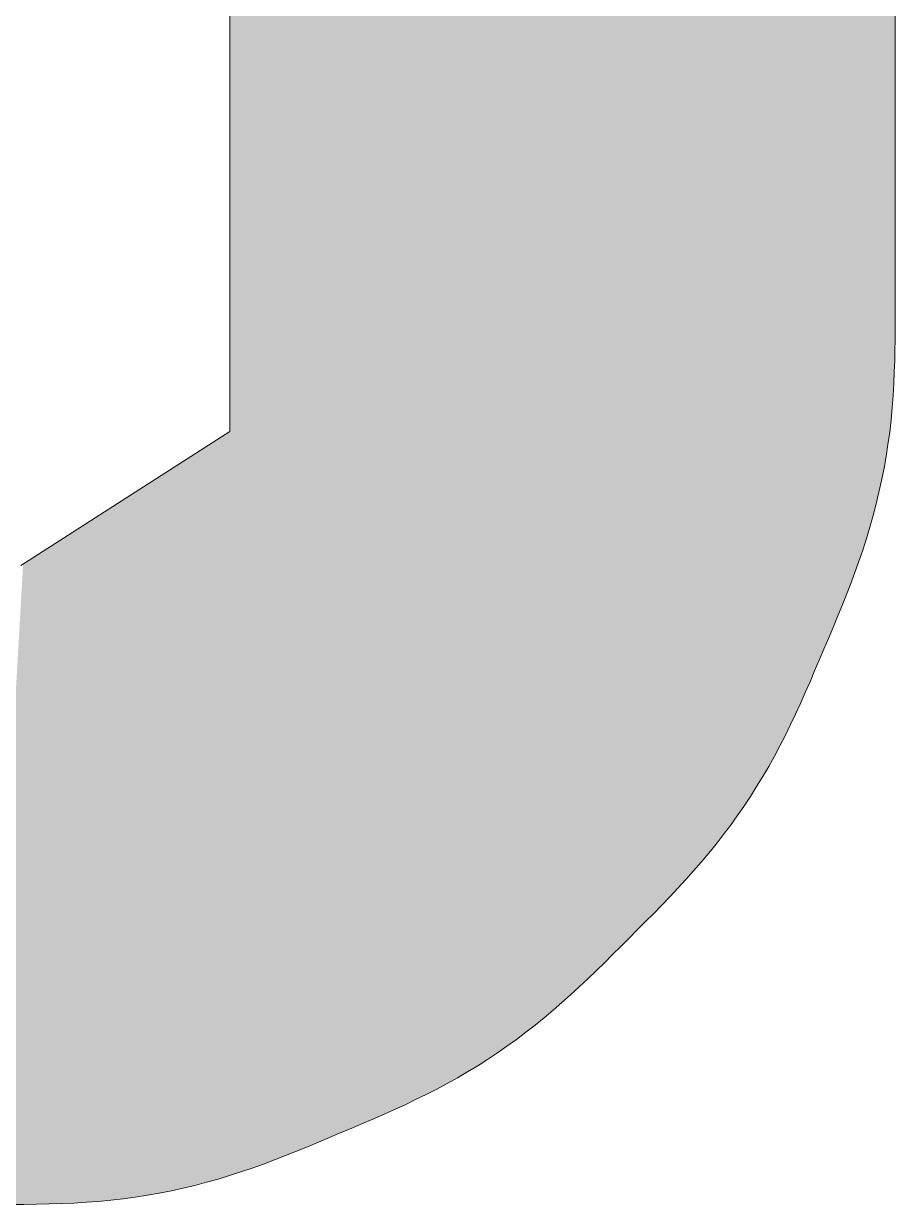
# Model space of a CAD drawing. Units: millimetres at full size, sheet at 1:100. Extents: x -138278 to 134990, y -16593 to 30671.
# Drawn here: x -8568 to -7925, y 21739 to 22611 of the extents above; entities that cross this region are included whole.
import ezdxf

# ---------------------------------------------------------------- set-up
doc = ezdxf.new("R2010")
doc.units = ezdxf.units.MM
doc.header["$LTSCALE"] = 100
doc.layers.add('F-0_枠', color=134, linetype='Continuous', lineweight=18)
doc.layers.add('F-8_補助線', color=15, linetype='Continuous')

msp = doc.modelspace()

# ---------------------------------------------------------------- linework, layer by layer
at = {"layer": 'F-0_枠'}
for points in [[(-8570.1, 22210.8), (-8535.2, 22233.2), (-8495.5, 22258.8), (-8416, 22309.8), (-8416, 23045.7)], [(-8570.1, 22210.8), (-8535.2, 22233.2), (-8495.5, 22258.8), (-8416, 22309.8), (-8416, 23045.7)], [(-7924.8, 23049.3), (-7924.8, 22394.8), (-7924.8, 22389.7), (-7924.8, 22383.8), (-7924.9, 22377.2), (-7925, 22369.9), (-7925.2, 22362.1), (-7925.5, 22353.8), (-7925.9, 22345.2), (-7926.4, 22336.4), (-7927.1, 22327.4), (-7927.9, 22318.3), (-7928.9, 22309.3), (-7930.2, 22300.3), (-7931.6, 22291.4), (-7933.1, 22282.6), (-7934.9, 22273.7), (-7936.8, 22265), (-7938.9, 22256.3), (-7941.1, 22247.7), (-7943.5, 22239.2), (-7946.1, 22230.7), (-7948.8, 22222.3), (-7951.6, 22214), (-7954.6, 22205.7), (-7957.7, 22197.5), (-7960.8, 22189.4), (-7964.1, 22181.3), (-7967.4, 22173.2), (-7970.7, 22165.2), (-7974.1, 22157.1), (-7977.5, 22149.1), (-7980.9, 22141.1), (-7984.3, 22133.1), (-7987.7, 22125.1), (-7991.2, 22117.1), (-7994.8, 22109.1), (-7998.4, 22101.2), (-8002.1, 22093.4), (-8005.9, 22085.6)], [(-7924.8, 23049.3), (-7924.8, 22394.8), (-7924.8, 22389.7), (-7924.8, 22383.8), (-7924.9, 22377.2), (-7925, 22369.9), (-7925.2, 22362.1), (-7925.5, 22353.8), (-7925.9, 22345.2), (-7926.4, 22336.4), (-7927.1, 22327.4), (-7927.9, 22318.3), (-7928.9, 22309.3), (-7930.2, 22300.3), (-7931.6, 22291.4), (-7933.1, 22282.6), (-7934.9, 22273.7), (-7936.8, 22265), (-7938.9, 22256.3), (-7941.1, 22247.7), (-7943.5, 22239.2), (-7946.1, 22230.7), (-7948.8, 22222.3), (-7951.6, 22214), (-7954.6, 22205.7), (-7957.7, 22197.5), (-7960.8, 22189.4), (-7964.1, 22181.3), (-7967.4, 22173.2), (-7970.7, 22165.2), (-7974.1, 22157.1), (-7977.5, 22149.1), (-7980.9, 22141.1), (-7984.3, 22133.1), (-7987.7, 22125.1), (-7991.2, 22117.1), (-7994.8, 22109.1), (-7998.4, 22101.2), (-8002.1, 22093.4), (-8005.9, 22085.6)], [(-8005.9, 22085.6), (-8009.9, 22077.8), (-8014, 22070.2), (-8018.2, 22062.6), (-8022.6, 22055.1), (-8027.1, 22047.7), (-8031.7, 22040.3), (-8036.5, 22033.1), (-8041.5, 22026), (-8046.5, 22018.9), (-8051.7, 22012), (-8057, 22005.2), (-8062.5, 21998.5), (-8068, 21991.9), (-8073.7, 21985.4), (-8079.4, 21979), (-8085.2, 21972.7), (-8091.1, 21966.4), (-8097.1, 21960.2), (-8103.1, 21954.1), (-8109.1, 21948), (-8115.2, 21941.9), (-8121.2, 21935.8), (-8127.3, 21929.7), (-8133.4, 21923.7), (-8139.5, 21917.7), (-8145.6, 21911.7), (-8151.8, 21905.7), (-8158.1, 21899.8), (-8164.4, 21894), (-8170.8, 21888.2), (-8177.3, 21882.6), (-8183.9, 21877), (-8190.6, 21871.6), (-8197.4, 21866.3), (-8204.3, 21861.1), (-8211.4, 21856), (-8218.5, 21851.1), (-8225.7, 21846.3), (-8233, 21841.6)], [(-8005.9, 22085.6), (-8009.9, 22077.8), (-8014, 22070.2), (-8018.2, 22062.6), (-8022.6, 22055.1), (-8027.1, 22047.7), (-8031.7, 22040.3), (-8036.5, 22033.1), (-8041.5, 22026), (-8046.5, 22018.9), (-8051.7, 22012), (-8057, 22005.2), (-8062.5, 21998.5), (-8068, 21991.9), (-8073.7, 21985.4), (-8079.4, 21979), (-8085.2, 21972.7), (-8091.1, 21966.4), (-8097.1, 21960.2), (-8103.1, 21954.1), (-8109.1, 21948), (-8115.2, 21941.9), (-8121.2, 21935.8), (-8127.3, 21929.7), (-8133.4, 21923.7), (-8139.5, 21917.7), (-8145.6, 21911.7), (-8151.8, 21905.7), (-8158.1, 21899.8), (-8164.4, 21894), (-8170.8, 21888.2), (-8177.3, 21882.6), (-8183.9, 21877), (-8190.6, 21871.6), (-8197.4, 21866.3), (-8204.3, 21861.1), (-8211.4, 21856), (-8218.5, 21851.1), (-8225.7, 21846.3), (-8233, 21841.6)], [(-8233, 21841.6), (-8240.5, 21837.1), (-8248, 21832.7), (-8255.6, 21828.5), (-8263.2, 21824.4), (-8271, 21820.5), (-8278.8, 21816.6), (-8286.6, 21812.9), (-8294.5, 21809.3), (-8302.5, 21805.7), (-8310.4, 21802.2), (-8318.4, 21798.8), (-8326.5, 21795.4), (-8334.5, 21792), (-8342.5, 21788.6), (-8350.6, 21785.2), (-8358.6, 21781.9), (-8366.7, 21778.6), (-8374.8, 21775.3), (-8382.9, 21772.2), (-8391.1, 21769.1), (-8399.4, 21766.1), (-8407.7, 21763.3), (-8416.1, 21760.6), (-8424.6, 21758), (-8433.1, 21755.6), (-8441.7, 21753.3), (-8450.4, 21751.3), (-8459.1, 21749.3), (-8468, 21747.6), (-8476.8, 21746), (-8485.7, 21744.6), (-8494.7, 21743.4), (-8503.7, 21742.4), (-8512.8, 21741.5), (-8521.9, 21740.9), (-8531.1, 21740.3), (-8540.2, 21739.9), (-8549.4, 21739.6), (-8558.6, 21739.4)], [(-8233, 21841.6), (-8240.5, 21837.1), (-8248, 21832.7), (-8255.6, 21828.5), (-8263.2, 21824.4), (-8271, 21820.5), (-8278.8, 21816.6), (-8286.6, 21812.9), (-8294.5, 21809.3), (-8302.5, 21805.7), (-8310.4, 21802.2), (-8318.4, 21798.8), (-8326.5, 21795.4), (-8334.5, 21792), (-8342.5, 21788.6), (-8350.6, 21785.2), (-8358.6, 21781.9), (-8366.7, 21778.6), (-8374.8, 21775.3), (-8382.9, 21772.2), (-8391.1, 21769.1), (-8399.4, 21766.1), (-8407.7, 21763.3), (-8416.1, 21760.6), (-8424.6, 21758), (-8433.1, 21755.6), (-8441.7, 21753.3), (-8450.4, 21751.3), (-8459.1, 21749.3), (-8468, 21747.6), (-8476.8, 21746), (-8485.7, 21744.6), (-8494.7, 21743.4), (-8503.7, 21742.4), (-8512.8, 21741.5), (-8521.9, 21740.9), (-8531.1, 21740.3), (-8540.2, 21739.9), (-8549.4, 21739.6), (-8558.6, 21739.4)], [(-8558.6, 21739.4), (-8567.9, 21739.3), (-8577.1, 21739.3)], [(-8558.6, 21739.4), (-8567.9, 21739.3), (-8577.1, 21739.3)]]:
    msp.add_lwpolyline(points, dxfattribs=at)
at = {"layer": 'F-8_補助線'}
for points in [[(-8416, 22309.9), (-8416, 23049.1), (-8416, 23048.2)], [(-8416, 22309.9), (-8416, 23048.2), (-8415.9, 23047.7)], [(-8416, 22309.9), (-8415.9, 23047.7), (-8415.9, 23047.5)], [(-8416, 22309.9), (-8415.9, 23047.5), (-8415.8, 23046.7)], [(-8416, 22309.9), (-8415.8, 23046.7), (-8415.7, 23046.5)], [(-8416, 22309.9), (-8415.7, 23046.5), (-8415.7, 23046.4)], [(-8416, 22309.9), (-8415.7, 23046.4), (-8415.6, 23046.1)], [(-8416, 22309.9), (-8415.6, 23046.1), (-8415.6, 23045.9)], [(-8416, 22309.9), (-8415.6, 23045.9), (-8415.5, 23045.7)], [(-8416, 22309.9), (-8415.5, 23045.7), (-8415.4, 23045.4)], [(-8416, 22309.9), (-8415.4, 23045.4), (-8415.4, 23045.3)], [(-8416, 22309.9), (-8415.4, 23045.3), (-8415.3, 23045.2)], [(-8416, 22309.9), (-8415.3, 23045.2), (-8415.3, 23045.1)], [(-8416, 22309.9), (-8415.3, 23045.1), (-8415.2, 23044.8)], [(-8416, 22309.9), (-8415.2, 23044.8), (-8415.1, 23044.6)], [(-8416, 22309.9), (-8415.1, 23044.6), (-8415.1, 23044.5)], [(-8416, 22309.9), (-8415.1, 23044.5), (-8415, 23044.4)], [(-8416, 22309.9), (-8415, 23044.4), (-8415, 23044.3)], [(-8416, 22309.9), (-8415, 23044.3), (-8414.9, 23044.1)], [(-8416, 22309.9), (-8414.9, 23044.1), (-8414.8, 23043.9)], [(-8416, 22309.9), (-8414.8, 23043.9), (-8414.7, 23043.7)], [(-7924.8, 22377.2), (-7926, 23043.7), (-7925.8, 23043.9)], [(-7924.8, 22377.2), (-7925.8, 23043.9), (-7925.7, 23044.1)], [(-7924.8, 22377.2), (-7925.7, 23044.1), (-7925.6, 23044.4)], [(-7924.8, 22377.2), (-7925.6, 23044.4), (-7925.5, 23044.6)], [(-7924.8, 22377.2), (-7925.5, 23044.6), (-7925.4, 23044.8)], [(-7924.8, 22377.2), (-7925.4, 23044.8), (-7925.1, 23045.7)], [(-7924.8, 22377.2), (-7925.1, 23045.7), (-7925, 23046)], [(-7925, 23046), (-7924.9, 23046.5), (-7924.8, 22377.2)], [(-7924.9, 23046.5), (-7924.7, 23045.5), (-7924.8, 22377.2)], [(-8416, 22309.9), (-8414.7, 23043.7), (-8413.9, 23042.3)], [(-8416, 22309.9), (-8413.9, 23042.3), (-8413.4, 23041.6)], [(-8416, 22309.9), (-8413.4, 23041.6), (-8413.3, 23041.4)], [(-8416, 22309.9), (-8413.3, 23041.4), (-8413.1, 23041.2)], [(-8416, 22309.9), (-8413.1, 23041.2), (-8412.8, 23040.7)], [(-8416, 22309.9), (-7927.6, 23041), (-7927.5, 23041.2)], [(-7924.8, 22377.2), (-8416, 22309.9), (-7927.5, 23041.2)], [(-8416, 22309.9), (-7927.8, 23040.7), (-7927.6, 23041)], [(-8416, 22309.9), (-8412.8, 23040.7), (-8412.7, 23040.6)], [(-8416, 22309.9), (-7927.9, 23040.6), (-7927.9, 23040.7)], [(-8416, 22309.9), (-7927.9, 23040.7), (-7927.8, 23040.7)], [(-8416, 22309.9), (-8412.7, 23040.6), (-8412.5, 23040.4)], [(-8416, 22309.9), (-7928.1, 23040.4), (-7927.9, 23040.6)], [(-8416, 22309.9), (-8412.5, 23040.4), (-8412.5, 23040.3)], [(-8416, 22309.9), (-7928.1, 23040.3), (-7928.1, 23040.4)], [(-8416, 22309.9), (-8412.5, 23040.3), (-8412.4, 23040.2)], [(-8416, 22309.9), (-7928.3, 23040.2), (-7928.1, 23040.3)], [(-8416, 22309.9), (-8412.4, 23040.2), (-8412.1, 23039.9)], [(-8416, 22309.9), (-7928.3, 23040.1), (-7928.3, 23040.2)], [(-8416, 22309.9), (-7928.5, 23039.9), (-7928.3, 23040.1)], [(-8416, 22309.9), (-8412.1, 23039.9), (-8412, 23039.8)], [(-8416, 22309.9), (-7928.7, 23039.7), (-7928.6, 23039.9)], [(-8416, 22309.9), (-7928.6, 23039.9), (-7928.5, 23039.9)], [(-8416, 22309.9), (-8412, 23039.8), (-8411.6, 23039.5)], [(-8416, 22309.9), (-7928.8, 23039.5), (-7928.7, 23039.7)], [(-8416, 22309.9), (-8411.6, 23039.5), (-8411.5, 23039.4)], [(-8416, 22309.9), (-7929, 23039.4), (-7928.8, 23039.5)], [(-8416, 22309.9), (-8411.5, 23039.4), (-8411.3, 23039.1)], [(-8416, 22309.9), (-7929.2, 23039.2), (-7929, 23039.4)], [(-8416, 22309.9), (-7929.4, 23039), (-7929.2, 23039.2)], [(-8416, 22309.9), (-7929.2, 23039.2), (-7929.2, 23039.2)], [(-8416, 22309.9), (-8411.3, 23039.1), (-8410.9, 23038.7)], [(-8416, 22309.9), (-7929.5, 23038.9), (-7929.4, 23039)], [(-8416, 22309.9), (-7929.6, 23038.8), (-7929.5, 23038.9)], [(-8416, 22309.9), (-7929.7, 23038.7), (-7929.6, 23038.8)], [(-8416, 22309.9), (-8410.9, 23038.7), (-8410.8, 23038.6)], [(-8416, 22309.9), (-7929.8, 23038.6), (-7929.7, 23038.7)], [(-8416, 22309.9), (-8410.8, 23038.6), (-8410.3, 23038.2)], [(-8416, 22309.9), (-7930.1, 23038.4), (-7929.8, 23038.6)], [(-8416, 22309.9), (-7930.2, 23038.3), (-7930.1, 23038.4)], [(-8416, 22309.9), (-7930.7, 23037.9), (-7930.2, 23038.3)], [(-8416, 22309.9), (-8410.3, 23038.2), (-8410.1, 23038)], [(-8416, 22309.9), (-8410.1, 23038), (-8410, 23037.9)], [(-8416, 22309.9), (-8410, 23037.9), (-8409.9, 23037.8)], [(-8416, 22309.9), (-7930.9, 23037.7), (-7930.7, 23037.9)], [(-8416, 22309.9), (-8409.9, 23037.8), (-8409.6, 23037.6)], [(-8416, 22309.9), (-7931.3, 23037.4), (-7930.9, 23037.7)], [(-8416, 22309.9), (-8409.6, 23037.6), (-8409.5, 23037.5)], [(-8416, 22309.9), (-8409.5, 23037.5), (-8409.4, 23037.4)], [(-8416, 22309.9), (-8409.4, 23037.4), (-8409, 23037.1)], [(-8416, 22309.9), (-7931.6, 23037.2), (-7931.3, 23037.4)], [(-8416, 22309.9), (-7931.9, 23036.9), (-7931.6, 23037.2)], [(-8416, 22309.9), (-8409, 23037.1), (-8408.9, 23037.1)], [(-8416, 22309.9), (-8408.9, 23037.1), (-8408.7, 23036.9)], [(-8416, 22309.9), (-8408.7, 23036.9), (-8408.5, 23036.8)], [(-8416, 22309.9), (-7932.8, 23036.4), (-7931.9, 23036.9)], [(-8416, 22309.9), (-8408.5, 23036.8), (-8408.3, 23036.7)], [(-8416, 22309.9), (-8408.3, 23036.7), (-8408.1, 23036.6)], [(-8416, 22309.9), (-8408.1, 23036.6), (-8407.8, 23036.4)], [(-8416, 22309.9), (-8407.8, 23036.4), (-8191.1, 22896.9)], [(-8416, 22309.9), (-7939.7, 23031.9), (-7932.8, 23036.4)], [(-7924.8, 22377.2), (-7927.5, 23041.2), (-7927.3, 23041.4)], [(-7924.8, 22377.2), (-7927.3, 23041.4), (-7927.2, 23041.6)], [(-7924.8, 22377.2), (-7927.2, 23041.6), (-7927.1, 23041.9)], [(-7924.8, 22377.2), (-7927.1, 23041.9), (-7926.9, 23042.1)], [(-7924.8, 22377.2), (-7926.9, 23042.1), (-7926.8, 23042.3)], [(-7924.8, 22377.2), (-7926.8, 23042.3), (-7926.6, 23042.5)], [(-7924.8, 22377.2), (-7926.6, 23042.5), (-7926.5, 23042.8)], [(-7924.8, 22377.2), (-7926.5, 23042.8), (-7926.4, 23043)], [(-7924.8, 22377.2), (-7926.4, 23043), (-7926.2, 23043.2)], [(-7924.8, 22377.2), (-7926.2, 23043.2), (-7926.1, 23043.4)], [(-7924.8, 22377.2), (-7926.1, 23043.4), (-7926, 23043.7)], [(-8416, 22309.9), (-7987.2, 23001.3), (-7939.7, 23031.9)], [(-8416, 22309.9), (-8140.6, 22902.6), (-7987.2, 23001.3)], [(-8416, 22309.9), (-8143, 22901.1), (-8140.6, 22902.6)], [(-8416, 22309.9), (-8147.7, 22898.1), (-8143, 22901.1)], [(-8416, 22309.9), (-8148.5, 22897.5), (-8147.7, 22898.1)], [(-8416, 22309.9), (-8149.1, 22897.1), (-8148.5, 22897.5)], [(-8416, 22309.9), (-8149.9, 22896.6), (-8149.1, 22897.1)], [(-8416, 22309.9), (-8191.1, 22896.9), (-8190.4, 22896.5)], [(-8416, 22309.9), (-8151.1, 22895.9), (-8149.9, 22896.6)], [(-8416, 22309.9), (-8190.4, 22896.5), (-8190.2, 22896.3)], [(-8416, 22309.9), (-8190.2, 22896.3), (-8189.9, 22896.1)], [(-8416, 22309.9), (-8189.9, 22896.1), (-8189.6, 22895.9)], [(-8416, 22309.9), (-8189.6, 22895.9), (-8189.3, 22895.7)], [(-8416, 22309.9), (-8153.5, 22894.6), (-8151.1, 22895.9)], [(-8416, 22309.9), (-8189.3, 22895.7), (-8189, 22895.6)], [(-8416, 22309.9), (-8189, 22895.6), (-8188.7, 22895.4)], [(-8416, 22309.9), (-8188.7, 22895.4), (-8188.4, 22895.2)], [(-8416, 22309.9), (-8188.4, 22895.2), (-8188.1, 22895.1)], [(-8416, 22309.9), (-8188.1, 22895.1), (-8187.8, 22894.9)], [(-8416, 22309.9), (-8187.8, 22894.9), (-8187.5, 22894.8)], [(-8416, 22309.9), (-8187.5, 22894.8), (-8187.2, 22894.6)], [(-8416, 22309.9), (-8187.2, 22894.6), (-8186.8, 22894.5)], [(-8416, 22309.9), (-8155.8, 22893.7), (-8153.5, 22894.6)], [(-8416, 22309.9), (-8186.8, 22894.5), (-8186.5, 22894.3)], [(-8416, 22309.9), (-8186.5, 22894.3), (-8186.2, 22894.2)], [(-8416, 22309.9), (-8186.2, 22894.2), (-8185.9, 22894.1)], [(-8416, 22309.9), (-8185.9, 22894.1), (-8185.5, 22894)], [(-8416, 22309.9), (-8185.5, 22894), (-8185.2, 22893.8)], [(-8416, 22309.9), (-8185.2, 22893.8), (-8184.9, 22893.7)], [(-8416, 22309.9), (-8184.9, 22893.7), (-8184.5, 22893.6)], [(-8416, 22309.9), (-8157.2, 22893.3), (-8155.8, 22893.7)], [(-8416, 22309.9), (-8184.5, 22893.6), (-8184.2, 22893.5)], [(-8416, 22309.9), (-8184.2, 22893.5), (-8183.8, 22893.4)], [(-8416, 22309.9), (-8183.8, 22893.4), (-8183.5, 22893.3)], [(-8416, 22309.9), (-8183.5, 22893.3), (-8183.1, 22893.2)], [(-8416, 22309.9), (-8159.7, 22892.6), (-8157.2, 22893.3)], [(-8416, 22309.9), (-8183.1, 22893.2), (-8182.8, 22893.1)], [(-8416, 22309.9), (-8182.8, 22893.1), (-8181.7, 22892.8)], [(-8416, 22309.9), (-8181.7, 22892.8), (-8181.4, 22892.7)], [(-8416, 22309.9), (-8181.4, 22892.7), (-8180.7, 22892.5)], [(-8416, 22309.9), (-8161.1, 22892.3), (-8159.7, 22892.6)], [(-8416, 22309.9), (-8180.7, 22892.5), (-8178.5, 22892)], [(-8416, 22309.9), (-8162.9, 22891.9), (-8161.1, 22892.3)], [(-8416, 22309.9), (-8178.5, 22892), (-8178.2, 22892)], [(-8416, 22309.9), (-8178.2, 22892), (-8177.8, 22891.9)], [(-8416, 22309.9), (-8177.8, 22891.9), (-8177.5, 22891.8)], [(-8416, 22309.9), (-8164.7, 22891.6), (-8162.9, 22891.9)], [(-8416, 22309.9), (-8177.5, 22891.8), (-8176.4, 22891.7)], [(-8416, 22309.9), (-8176.4, 22891.7), (-8175.6, 22891.6)], [(-8416, 22309.9), (-8175.6, 22891.6), (-8174.1, 22891.4)], [(-8416, 22309.9), (-8166.2, 22891.5), (-8164.7, 22891.6)], [(-8416, 22309.9), (-8168.1, 22891.4), (-8166.2, 22891.5)], [(-8416, 22309.9), (-8174.1, 22891.4), (-8173, 22891.4)], [(-8416, 22309.9), (-8173, 22891.4), (-8172.2, 22891.4)], [(-8416, 22309.9), (-8172.2, 22891.4), (-8171.1, 22891.4)], [(-8416, 22309.9), (-8171.1, 22891.4), (-8169.6, 22891.4)], [(-8416, 22309.9), (-8169.6, 22891.4), (-8168.1, 22891.4)], [(-7924.8, 22377.2), (-8586.3, 21739.3), (-8595.6, 21739.3)], [(-8595.6, 21739.3), (-8416, 22309.9), (-7924.8, 22377.2)], [(-7924.8, 22377.2), (-8577.1, 21739.3), (-8586.3, 21739.3)], [(-7924.8, 22377.2), (-8567.8, 21739.3), (-8577.1, 21739.3)], [(-7924.8, 22377.2), (-8558.6, 21739.5), (-8567.8, 21739.3)], [(-7924.8, 22377.2), (-8549.4, 21739.6), (-8558.6, 21739.5)], [(-7924.8, 22377.2), (-8540.2, 21739.9), (-8549.4, 21739.6)], [(-7924.8, 22377.2), (-8531, 21740.3), (-8540.2, 21739.9)], [(-7924.8, 22377.2), (-8521.9, 21740.9), (-8531, 21740.3)], [(-7924.8, 22377.2), (-8512.8, 21741.5), (-8521.9, 21740.9)], [(-7924.8, 22377.2), (-8503.7, 21742.4), (-8512.8, 21741.5)], [(-7924.8, 22377.2), (-8494.7, 21743.4), (-8503.7, 21742.4)], [(-7924.8, 22377.2), (-8485.7, 21744.6), (-8494.7, 21743.4)], [(-7924.8, 22377.2), (-8476.8, 21746), (-8485.7, 21744.6)], [(-7924.8, 22377.2), (-8467.9, 21747.6), (-8476.8, 21746)], [(-7924.8, 22377.2), (-8450.4, 21751.3), (-8467.9, 21747.6)], [(-7924.8, 22377.2), (-8441.7, 21753.3), (-8450.4, 21751.3)], [(-7924.8, 22377.2), (-8433.1, 21755.6), (-8441.7, 21753.3)], [(-7924.8, 22377.2), (-8424.5, 21758), (-8433.1, 21755.6)], [(-7924.8, 22377.2), (-8416.1, 21760.6), (-8424.5, 21758)], [(-7924.8, 22377.2), (-8407.7, 21763.3), (-8416.1, 21760.6)], [(-7924.8, 22377.2), (-8399.4, 21766.1), (-8407.7, 21763.3)], [(-7924.8, 22377.2), (-8391.1, 21769.1), (-8399.4, 21766.1)], [(-7924.8, 22377.2), (-8382.9, 21772.2), (-8391.1, 21769.1)], [(-7924.8, 22377.2), (-8374.8, 21775.3), (-8382.9, 21772.2)], [(-7924.8, 22377.2), (-8366.7, 21778.6), (-8374.8, 21775.3)], [(-7924.8, 22377.2), (-8358.6, 21781.9), (-8366.7, 21778.6)], [(-7924.8, 22377.2), (-8350.6, 21785.2), (-8358.6, 21781.9)], [(-7924.8, 22377.2), (-8342.5, 21788.6), (-8350.6, 21785.2)], [(-7924.8, 22377.2), (-8334.5, 21792), (-8342.5, 21788.6)], [(-7924.8, 22377.2), (-8326.5, 21795.4), (-8334.5, 21792)], [(-7924.8, 22377.2), (-8318.5, 21798.8), (-8326.5, 21795.4)], [(-7924.8, 22377.2), (-8310.5, 21802.3), (-8318.5, 21798.8)], [(-7924.8, 22377.2), (-8302.5, 21805.7), (-8310.5, 21802.3)], [(-7924.8, 22377.2), (-8294.5, 21809.3), (-8302.5, 21805.7)], [(-7924.8, 22377.2), (-8286.6, 21812.9), (-8294.5, 21809.3)], [(-7924.8, 22377.2), (-8278.8, 21816.6), (-8286.6, 21812.9)], [(-7924.8, 22377.2), (-8271, 21820.5), (-8278.8, 21816.6)], [(-7924.8, 22377.2), (-8263.2, 21824.4), (-8271, 21820.5)], [(-7924.8, 22377.2), (-8255.6, 21828.5), (-8263.2, 21824.4)], [(-7924.8, 22377.2), (-8248, 21832.7), (-8255.6, 21828.5)], [(-7924.8, 22377.2), (-8233.1, 21841.6), (-8248, 21832.7)], [(-7924.8, 22377.2), (-8218.5, 21851.1), (-8233.1, 21841.6)], [(-7924.8, 22377.2), (-8204.3, 21861.1), (-8218.5, 21851.1)], [(-7924.8, 22377.2), (-8190.6, 21871.6), (-8204.3, 21861.1)], [(-7924.8, 22377.2), (-8183.9, 21877), (-8190.6, 21871.6)], [(-7924.8, 22377.2), (-8170.8, 21888.2), (-8183.9, 21877)], [(-7924.8, 22377.2), (-8158.1, 21899.8), (-8170.8, 21888.2)], [(-7924.8, 22377.2), (-8145.7, 21911.7), (-8158.1, 21899.8)], [(-7924.8, 22377.2), (-8139.5, 21917.7), (-8145.7, 21911.7)], [(-7924.8, 22377.2), (-8133.4, 21923.7), (-8139.5, 21917.7)], [(-7924.8, 22377.2), (-8127.3, 21929.7), (-8133.4, 21923.7)], [(-7924.8, 22377.2), (-8121.2, 21935.8), (-8127.3, 21929.7)], [(-7924.8, 22377.2), (-8115.2, 21941.9), (-8121.2, 21935.8)], [(-7924.8, 22377.2), (-8109.1, 21948), (-8115.2, 21941.9)], [(-7924.8, 22377.2), (-8103.1, 21954.1), (-8109.1, 21948)], [(-7924.8, 22377.2), (-8097.1, 21960.2), (-8103.1, 21954.1)], [(-7924.8, 22377.2), (-8091.1, 21966.4), (-8097.1, 21960.2)], [(-7924.8, 22377.2), (-8085.2, 21972.7), (-8091.1, 21966.4)], [(-7924.8, 22377.2), (-8079.4, 21979), (-8085.2, 21972.7)], [(-7924.8, 22377.2), (-8073.7, 21985.4), (-8079.4, 21979)], [(-7924.8, 22377.2), (-8068, 21991.9), (-8073.7, 21985.4)], [(-7924.8, 22377.2), (-8057, 22005.2), (-8068, 21991.9)], [(-7924.8, 22377.2), (-8051.7, 22012), (-8057, 22005.2)], [(-7924.8, 22377.2), (-8046.5, 22018.9), (-8051.7, 22012)], [(-7924.8, 22377.2), (-8036.5, 22033.1), (-8046.5, 22018.9)], [(-7924.8, 22377.2), (-8027.1, 22047.7), (-8036.5, 22033.1)], [(-7924.8, 22377.2), (-8022.5, 22055.1), (-8027.1, 22047.7)], [(-7924.8, 22377.2), (-8013.9, 22070.2), (-8022.5, 22055.1)], [(-7924.8, 22377.2), (-8009.9, 22077.8), (-8013.9, 22070.2)], [(-7924.8, 22377.2), (-8005.9, 22085.6), (-8009.9, 22077.8)], [(-7924.8, 22377.2), (-8002.1, 22093.4), (-8005.9, 22085.6)], [(-7924.8, 22377.2), (-7998.4, 22101.2), (-8002.1, 22093.4)], [(-7924.8, 22377.2), (-7994.7, 22109.1), (-7998.4, 22101.2)], [(-7924.8, 22377.2), (-7991.2, 22117.1), (-7994.7, 22109.1)], [(-7924.8, 22377.2), (-7987.7, 22125.1), (-7991.2, 22117.1)], [(-7924.8, 22377.2), (-7984.3, 22133.1), (-7987.7, 22125.1)], [(-7924.8, 22377.2), (-7980.8, 22141.1), (-7984.3, 22133.1)], [(-7924.8, 22377.2), (-7977.4, 22149.1), (-7980.8, 22141.1)], [(-7924.8, 22377.2), (-7974.1, 22157.1), (-7977.4, 22149.1)], [(-7924.8, 22377.2), (-7970.7, 22165.2), (-7974.1, 22157.1)], [(-7924.8, 22377.2), (-7967.3, 22173.2), (-7970.7, 22165.2)], [(-7924.8, 22377.2), (-7964, 22181.3), (-7967.3, 22173.2)], [(-7924.8, 22377.2), (-7960.8, 22189.4), (-7964, 22181.3)], [(-7924.8, 22377.2), (-7954.5, 22205.7), (-7960.8, 22189.4)], [(-7924.8, 22377.2), (-7951.6, 22214), (-7954.5, 22205.7)], [(-7924.8, 22377.2), (-7948.7, 22222.3), (-7951.6, 22214)], [(-7924.8, 22377.2), (-7943.5, 22239.2), (-7948.7, 22222.3)], [(-7924.8, 22377.2), (-7941.1, 22247.7), (-7943.5, 22239.2)], [(-7924.8, 22377.2), (-7938.8, 22256.3), (-7941.1, 22247.7)], [(-7924.8, 22377.2), (-7936.7, 22265), (-7938.8, 22256.3)], [(-7924.8, 22377.2), (-7934.8, 22273.7), (-7936.7, 22265)], [(-7924.8, 22377.2), (-7933.1, 22282.6), (-7934.8, 22273.7)], [(-7924.8, 22377.2), (-7931.5, 22291.4), (-7933.1, 22282.6)], [(-7924.8, 22377.2), (-7930.1, 22300.3), (-7931.5, 22291.4)], [(-7924.8, 22377.2), (-7928.9, 22309.3), (-7930.1, 22300.3)], [(-7924.8, 22377.2), (-7927.8, 22318.3), (-7928.9, 22309.3)], [(-7924.8, 22377.2), (-7927, 22327.4), (-7927.8, 22318.3)], [(-7924.8, 22377.2), (-7926.3, 22336.4), (-7927, 22327.4)], [(-7924.8, 22377.2), (-7925.8, 22345.2), (-7926.3, 22336.4)], [(-7924.8, 22377.2), (-7925.4, 22353.8), (-7925.8, 22345.2)], [(-7924.8, 22377.2), (-7925.1, 22362.1), (-7925.4, 22353.8)], [(-7924.8, 22377.2), (-7924.9, 22369.9), (-7925.1, 22362.1)], [(-8595.6, 21739.3), (-8568.5, 22211.9), (-8416, 22309.9)]]:
    msp.add_solid(points, dxfattribs=at)

doc.saveas('drawing.dxf')
